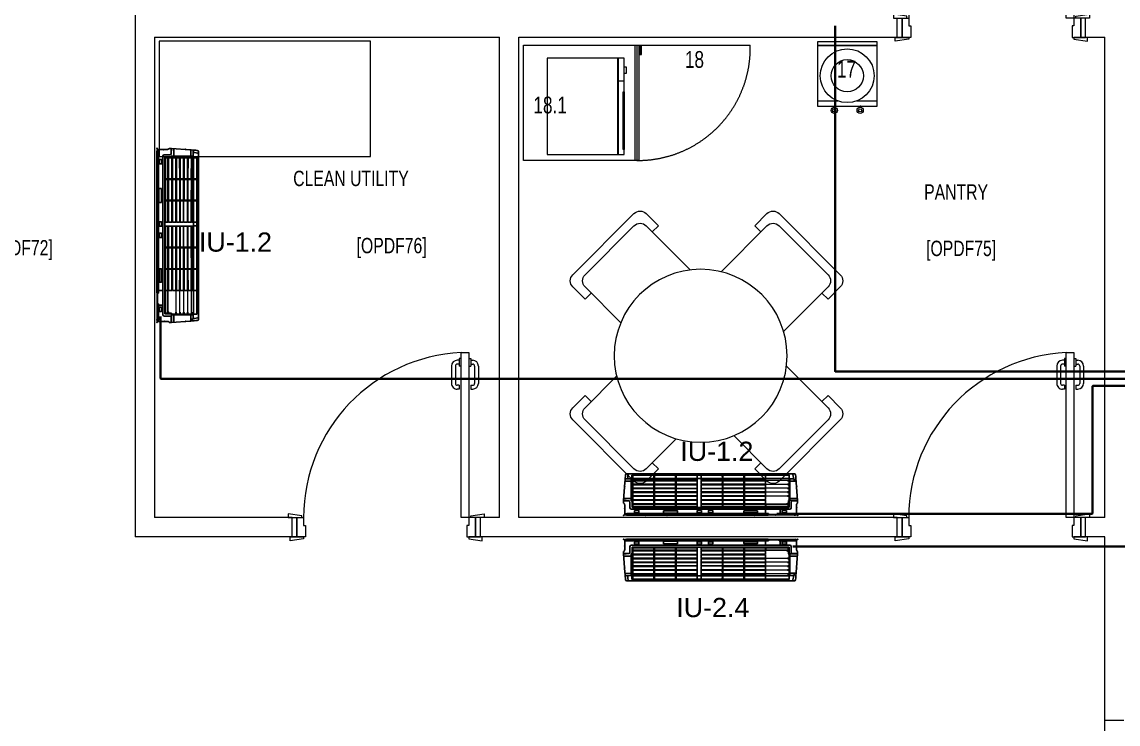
# Model space of a CAD drawing. Header units: millimetres. Extents: x -160614 to 59925, y -157025 to 0.
# Drawn here: x -69268 to -63562, y -100120 to -96466 of the extents above; entities that cross this region are included whole.
import ezdxf
from ezdxf.enums import TextEntityAlignment as Align

# ---------------------------------------------------------------- set-up
doc = ezdxf.new("R2010")
doc.units = ezdxf.units.MM
doc.header["$LTSCALE"] = 8
doc.linetypes.add('DASHED', pattern=[19.05, 12.7, -6.35])
for name, color, linetype, lineweight in [('72_EGR_BASE_TEXT', 9, 'Continuous', 5), ('72_EGR_EQP_TAG', 9, 'Continuous', 5), ('Aluminum', 9, 'Continuous', 5), ('LOADING', 9, 'Continuous', 5), ('Walls', 9, 'Continuous', 5), ('Wooden Joinery', 9, 'Continuous', 5)]:
    doc.layers.add(name, color=color, linetype=linetype, lineweight=lineweight)
for name, color, linetype in [('A-EXH', 1, 'Continuous'), ('A-Wall-cmu-patt', 9, 'Continuous'), ('DVM_INDOOR', 9, 'Continuous'), ('DVM_UNIT_BP', 9, 'Continuous'), ('DVM_UNIT_DP', 9, 'Continuous'), ('DVM_UNIT_LP', 9, 'Continuous'), ('REF', 42, 'Continuous'), ('TME-NON MEDICAL FURNITURE', 9, 'Continuous')]:
    doc.layers.add(name, color=color, linetype=linetype)
doc.styles.add('ARIAL', font='arial.ttf')
doc.styles.add('BMED-60', font='ARIALNB.TTF', dxfattribs={"height": 60})
doc.styles.add('X3G_ENTITY_257CFD', font='swisscl.ttf', dxfattribs={"height": 200})
doc.styles.add('X3G_ENTITY_9EC9', font='swisscl.ttf', dxfattribs={"height": 0.2})
doc.styles.add('X3G_ENTITY_9F38', font='swisscl.ttf', dxfattribs={"height": 0.2})

# ---------------------------------------------------------------- blocks, each defined once
blk = doc.blocks.new('mmmm')
at = {"layer": 'DVM_INDOOR', "color": 0}
for p, q in [((118.976, -9.253), (118.9859, -9.2529)), ((118.9859, -9.2529), (118.9859, -9.2549)), ((118.9879, -9.2529), (119.0741, -9.259)), ((118.9879, -9.2548), (118.9879, -9.2529)), ((118.9199, -9.2661), (118.9184, -9.2661)), ((118.9184, -9.2661), (118.9184, -9.938)), ((118.9199, -9.2661), (118.9254, -9.266)), ((118.9258, -9.2739), (118.9256, -9.2679)), ((118.9258, -9.2739), (118.9258, -9.6742)), ((118.9464, -9.9264), (118.9464, -9.2895)), ((118.9527, -9.283), (118.9809, -9.2825)), ((118.9554, -9.2944), (118.9554, -10.0365)), ((118.9564, -9.2934), (118.9844, -9.2931)), ((118.9589, -9.3963), (118.9589, -9.2975)), ((118.9596, -9.2968), (118.9695, -9.2969)), ((118.9698, -9.2975), (118.9701, -9.3962)), ((118.9724, -9.3963), (118.9724, -9.2975)), ((118.9731, -9.2968), (118.9889, -9.2969)), ((118.9859, -9.2549), (118.9879, -9.2548)), ((118.9859, -9.2775), (118.9859, -9.2549)), ((118.9859, -9.2648), (118.9879, -9.2648)), ((118.9879, -9.2548), (118.9879, -9.2648)), ((118.9879, -9.2891), (119.09, -9.2892)), ((118.9892, -9.2891), (118.9895, -9.3961)), ((118.9893, -9.2923), (118.9925, -9.2923)), ((118.9919, -9.3963), (118.9919, -9.2975)), ((119.0073, -9.2923), (118.9924, -9.2923)), ((118.9926, -9.2968), (119.0073, -9.2969)), ((118.9979, -9.2891), (118.9979, -9.2551)), ((119.0077, -9.2975), (119.008, -9.3961)), ((119.008, -9.293), (119.0079, -9.2969)), ((119.0083, -9.301), (119.0098, -9.301)), ((119.0102, -9.293), (119.0102, -9.2961)), ((119.0102, -9.3963), (119.0102, -9.2975)), ((119.0255, -9.2923), (119.0107, -9.2923)), ((119.0109, -9.2968), (119.0256, -9.2969)), ((119.026, -9.2975), (119.0263, -9.3962)), ((119.0262, -9.293), (119.0262, -9.2969)), ((119.0265, -9.301), (119.0284, -9.301)), ((119.0287, -9.3963), (119.0287, -9.2975)), ((119.0288, -9.293), (119.0288, -9.2961)), ((119.0293, -9.2969), (119.0439, -9.2969)), ((119.044, -9.2923), (119.0294, -9.2923)), ((119.0445, -9.2975), (119.0446, -9.3962)), ((119.0446, -9.293), (119.0446, -9.2969)), ((119.045, -9.301), (119.0465, -9.301)), ((119.0469, -9.293), (119.0469, -9.2961)), ((119.047, -9.3963), (119.0471, -9.2971)), ((119.0624, -9.2923), (119.0474, -9.2923)), ((119.0476, -9.2968), (119.0621, -9.2968)), ((119.0628, -9.2975), (119.063, -9.3963)), ((119.0631, -9.293), (119.0631, -9.2969)), ((119.0634, -9.301), (119.065, -9.301)), ((119.0653, -9.293), (119.0653, -9.2961)), ((119.0657, -9.2975), (119.0654, -9.3962)), ((119.066, -9.2968), (119.0808, -9.2969)), ((119.0807, -9.2923), (119.0661, -9.2923)), ((119.0795, -9.289), (119.0797, -9.2602)), ((119.0813, -9.3962), (119.0814, -9.2973)), ((119.0814, -9.293), (119.0814, -9.2969)), ((119.0817, -9.301), (119.0833, -9.301)), ((119.0836, -9.2975), (119.0834, -9.2993)), ((119.0838, -9.293), (119.0895, -9.293)), ((119.0838, -9.2961), (119.0838, -9.293)), ((119.0838, -9.2971), (119.0838, -9.2961)), ((119.0895, -9.2961), (119.0838, -9.2961)), ((119.0838, -9.3963), (119.0839, -9.297)), ((119.0843, -9.2968), (119.0886, -9.2968)), ((119.0894, -9.2975), (119.0894, -9.2892)), ((119.0894, -9.2975), (119.0895, -9.3962)), ((119.09, -9.2892), (119.0901, -9.2615)), ((119.0925, -9.2969), (119.1069, -9.2969)), ((119.1145, -9.2751), (119.1107, -9.2751)), ((119.115, -10.0634), (119.1149, -9.2675)), ((118.9589, -9.4983), (118.9589, -9.4003)), ((118.9596, -9.3969), (118.9694, -9.3969)), ((118.9694, -9.3998), (118.9596, -9.3998)), ((118.9701, -9.4005), (118.9701, -9.4982)), ((118.9724, -9.4005), (118.9724, -9.4982)), ((118.9731, -9.3969), (118.9888, -9.3968)), ((118.9888, -9.3997), (118.9731, -9.3998)), ((118.9895, -9.4003), (118.9895, -9.4982)), ((118.9919, -9.4005), (118.9919, -9.4982)), ((118.9926, -9.3969), (119.0073, -9.3968)), ((119.0073, -9.3997), (118.9926, -9.3998)), ((119.008, -9.4003), (119.008, -9.4982)), ((119.0102, -9.4005), (119.0103, -9.4982)), ((119.0109, -9.3969), (119.0256, -9.3968)), ((119.0256, -9.3997), (119.0109, -9.3998)), ((119.0263, -9.4003), (119.0263, -9.4982)), ((119.0287, -9.4005), (119.0287, -9.4982)), ((119.0294, -9.3969), (119.0439, -9.3968)), ((119.0439, -9.3997), (119.0294, -9.3998)), ((119.0446, -9.4983), (119.0446, -9.4003)), ((119.047, -9.4982), (119.047, -9.4005)), ((119.0477, -9.3969), (119.0623, -9.3969)), ((119.0623, -9.3998), (119.0477, -9.3998)), ((119.063, -9.4984), (119.063, -9.4004)), ((119.0654, -9.4005), (119.0654, -9.4982)), ((119.0661, -9.3969), (119.0807, -9.3968)), ((119.0807, -9.3997), (119.0661, -9.3998)), ((119.0814, -9.4003), (119.0813, -9.4983)), ((119.0837, -9.4982), (119.0838, -9.4005)), ((119.0845, -9.3969), (119.0888, -9.3969)), ((119.0888, -9.3998), (119.0845, -9.3998)), ((119.0895, -9.4004), (119.0894, -9.4983)), ((119.093, -9.3969), (119.1074, -9.3968)), ((119.1074, -9.3997), (119.093, -9.3998)), ((118.9589, -9.6014), (118.9589, -9.5025)), ((118.9596, -9.4989), (118.9694, -9.4989)), ((118.9694, -9.5018), (118.9596, -9.5018)), ((118.9701, -9.5025), (118.9701, -9.6015)), ((118.9724, -9.5025), (118.9724, -9.6014)), ((118.9731, -9.4989), (118.9888, -9.4988)), ((118.9888, -9.5017), (118.9731, -9.5018)), ((118.9895, -9.5023), (118.9896, -9.6014)), ((118.9919, -9.5025), (118.9919, -9.6014)), ((118.9926, -9.4989), (119.0073, -9.4988)), ((119.0073, -9.5017), (118.9926, -9.5018)), ((119.008, -9.5023), (119.008, -9.6014)), ((119.0102, -9.5025), (119.0103, -9.6014)), ((119.0109, -9.4989), (119.0256, -9.4988)), ((119.0256, -9.5017), (119.0109, -9.5018)), ((119.0263, -9.5023), (119.0262, -9.6014)), ((119.0287, -9.5025), (119.0288, -9.6014)), ((119.0294, -9.4989), (119.0439, -9.4988)), ((119.0439, -9.5017), (119.0294, -9.5018)), ((119.0447, -9.6014), (119.0446, -9.5023)), ((119.0477, -9.4989), (119.0623, -9.4989)), ((119.0622, -9.5017), (119.0478, -9.5018)), ((119.0629, -9.5023), (119.0629, -9.6013)), ((119.0654, -9.6014), (119.0654, -9.5025)), ((119.0661, -9.4989), (119.0806, -9.4989)), ((119.0806, -9.5017), (119.0661, -9.5018)), ((119.0813, -9.5023), (119.0813, -9.6015)), ((119.0837, -9.5024), (119.0838, -9.6015)), ((119.0844, -9.4988), (119.0887, -9.4988)), ((119.0887, -9.5017), (119.0844, -9.5017)), ((119.0894, -9.5023), (119.0894, -9.6013)), ((119.093, -9.4989), (119.1074, -9.4988)), ((119.1077, -9.5019), (119.093, -9.5018)), ((118.9596, -9.602), (118.9694, -9.602)), ((118.9731, -9.6021), (118.9888, -9.602)), ((118.9926, -9.6021), (119.0073, -9.602)), ((119.011, -9.602), (119.0255, -9.602)), ((119.0295, -9.6021), (119.044, -9.602)), ((119.0478, -9.6021), (119.0623, -9.6021)), ((119.0661, -9.6021), (119.0807, -9.602)), ((119.0845, -9.6021), (119.0887, -9.6021)), ((119.0929, -9.6023), (119.1074, -9.6022)), ((118.9589, -9.6214), (118.9589, -9.7204)), ((118.9596, -9.6208), (118.9694, -9.6208)), ((118.9701, -9.7204), (118.9701, -9.6214)), ((118.9701, -9.7204), (118.9701, -9.6214)), ((118.9724, -9.7204), (118.9724, -9.6215)), ((118.9731, -9.6208), (118.9888, -9.6208)), ((118.9895, -9.7206), (118.9896, -9.6215)), ((118.9919, -9.7204), (118.9919, -9.6215)), ((118.9926, -9.6208), (119.0073, -9.6209)), ((119.008, -9.7205), (119.008, -9.6214)), ((119.0102, -9.7204), (119.0103, -9.6215)), ((119.011, -9.6208), (119.0255, -9.6209)), ((119.0263, -9.7205), (119.0262, -9.6215)), ((119.0288, -9.6214), (119.0287, -9.7204)), ((119.0295, -9.6208), (119.044, -9.6208)), ((119.0447, -9.6214), (119.0446, -9.7205)), ((119.0478, -9.6207), (119.0623, -9.6208)), ((119.0629, -9.7205), (119.0629, -9.6215)), ((119.0654, -9.6214), (119.0654, -9.7203)), ((119.0661, -9.6208), (119.0807, -9.6208)), ((119.0813, -9.7205), (119.0813, -9.6214)), ((119.0837, -9.7204), (119.0838, -9.6214)), ((119.0845, -9.6208), (119.0887, -9.6208)), ((119.0894, -9.7205), (119.0894, -9.6215)), ((119.0929, -9.6206), (119.1074, -9.6206)), ((118.9258, -9.8224), (118.9258, -9.6742)), ((118.9694, -9.7211), (118.9596, -9.7211)), ((118.9888, -9.7211), (118.9731, -9.7211)), ((119.0073, -9.7211), (118.9926, -9.7211)), ((119.0256, -9.7211), (119.0109, -9.7211)), ((119.0439, -9.7211), (119.0294, -9.7211)), ((119.0622, -9.7211), (119.0478, -9.7211)), ((119.0806, -9.7211), (119.0661, -9.721)), ((119.0887, -9.7211), (119.0844, -9.7211)), ((119.1077, -9.721), (119.093, -9.7211)), ((118.9589, -9.7246), (118.9589, -9.8225)), ((118.9596, -9.7239), (118.9694, -9.7239)), ((118.9701, -9.8224), (118.9701, -9.7246)), ((118.9701, -9.8224), (118.9701, -9.7246)), ((118.9724, -9.8224), (118.9724, -9.7246)), ((118.9731, -9.7239), (118.9888, -9.724)), ((118.9895, -9.8226), (118.9895, -9.7247)), ((118.9919, -9.8224), (118.9919, -9.7246)), ((118.9926, -9.7239), (119.0073, -9.724)), ((119.008, -9.8225), (119.008, -9.7246)), ((119.0102, -9.8224), (119.0103, -9.7246)), ((119.0109, -9.7239), (119.0256, -9.724)), ((119.0263, -9.8225), (119.0263, -9.7246)), ((119.0287, -9.7246), (119.0287, -9.8224)), ((119.0294, -9.7239), (119.0439, -9.724)), ((119.0446, -9.7245), (119.0446, -9.8225)), ((119.047, -9.7246), (119.047, -9.8224)), ((119.0477, -9.7239), (119.0623, -9.7239)), ((119.063, -9.7245), (119.063, -9.8224)), ((119.0654, -9.8224), (119.0654, -9.7246)), ((119.0661, -9.7239), (119.0806, -9.724)), ((119.0814, -9.8225), (119.0813, -9.7245)), ((119.0837, -9.7246), (119.0838, -9.8224)), ((119.0844, -9.724), (119.0887, -9.724)), ((119.0895, -9.8224), (119.0894, -9.7246)), ((119.093, -9.7239), (119.1074, -9.724)), ((118.9184, -9.7858), (118.9184, -9.9307)), ((118.9258, -9.8224), (118.9258, -9.9264)), ((118.9589, -9.8266), (118.9589, -9.9253)), ((118.9694, -9.8231), (118.9596, -9.8231)), ((118.9596, -9.8259), (118.9694, -9.8259)), ((118.9698, -9.9253), (118.9701, -9.8266)), ((118.9698, -9.9253), (118.9701, -9.8266)), ((118.9724, -9.8266), (118.9724, -9.9253)), ((118.9888, -9.8231), (118.9731, -9.8231)), ((118.9731, -9.8259), (118.9888, -9.826)), ((118.9919, -9.8266), (118.992, -9.9251)), ((119.0073, -9.8231), (118.9926, -9.8231)), ((118.9926, -9.8259), (119.0073, -9.826)), ((119.0102, -9.8266), (119.0104, -9.9251)), ((119.0256, -9.8231), (119.0109, -9.8231)), ((119.0109, -9.8259), (119.0256, -9.826)), ((119.026, -9.9251), (119.0263, -9.8266)), ((119.0287, -9.8266), (119.0288, -9.9251)), ((119.0439, -9.8232), (119.0294, -9.8231)), ((119.0294, -9.8259), (119.0439, -9.826)), ((119.0445, -9.9251), (119.0446, -9.8266)), ((119.047, -9.8266), (119.0472, -9.9251)), ((119.0623, -9.823), (119.0477, -9.8231)), ((119.0477, -9.8259), (119.0623, -9.8259)), ((119.0628, -9.9252), (119.063, -9.8266)), ((119.0657, -9.9253), (119.0654, -9.8266)), ((119.0807, -9.8232), (119.0661, -9.8231)), ((119.0661, -9.8259), (119.0807, -9.8261)), ((119.0812, -9.9251), (119.0813, -9.8266)), ((119.0839, -9.9251), (119.0838, -9.8265)), ((119.0888, -9.8231), (119.0845, -9.8231)), ((119.0845, -9.8259), (119.0888, -9.826)), ((119.0894, -9.9252), (119.0895, -9.8266)), ((119.1074, -9.8232), (119.093, -9.8231)), ((119.093, -9.8259), (119.1074, -9.826)), ((118.9893, -9.9251), (118.9895, -9.8267)), ((119.0078, -9.9252), (119.008, -9.8267)), ((118.9256, -9.9393), (118.9256, -9.9264)), ((118.9256, -9.9264), (118.9464, -9.9264)), ((118.9464, -9.9955), (118.9464, -9.9264)), ((118.9589, -10.0333), (118.9589, -9.9253)), ((118.9589, -9.9267), (118.9702, -9.9267)), ((118.9596, -9.926), (118.9695, -9.9259)), ((118.9702, -9.9267), (118.9702, -10.0334)), ((118.9731, -9.9262), (118.9886, -9.9258)), ((118.9927, -9.9258), (119.0075, -9.9258)), ((119.0111, -9.9258), (119.0253, -9.9258)), ((119.0296, -9.9258), (119.0437, -9.9258)), ((119.0478, -9.9258), (119.0621, -9.9258)), ((119.0664, -9.9258), (119.0805, -9.926)), ((119.0846, -9.9258), (119.0887, -9.9258)), ((119.0925, -9.9259), (119.1069, -9.9259)), ((118.9184, -9.938), (118.9209, -9.9396)), ((118.9199, -9.9389), (118.9199, -10.0614)), ((118.9209, -9.9394), (118.9256, -9.9393)), ((118.9209, -9.9394), (118.9209, -9.9899)), ((118.9209, -9.9899), (118.9256, -9.99)), ((118.9256, -9.99), (118.9256, -9.9954)), ((118.9256, -9.9954), (118.9464, -9.9955)), ((118.9258, -10.0638), (118.9258, -9.9954)), ((118.9464, -9.9955), (118.9464, -10.0413)), ((118.9596, -10.034), (118.9695, -10.0341)), ((118.9695, -10.0341), (118.9731, -10.0341)), ((118.9702, -10.0341), (118.9701, -10.0295)), ((118.9705, -10.0254), (118.9722, -10.0254)), ((118.9724, -10.0341), (118.9724, -10.0303)), ((118.9731, -10.0341), (118.9844, -10.0342)), ((119.008, -10.0377), (119.0079, -10.0339)), ((119.0083, -10.0297), (119.0098, -10.0297)), ((119.0262, -10.0377), (119.0262, -10.0339)), ((119.0265, -10.0297), (119.0284, -10.0297)), ((119.0446, -10.0377), (119.0446, -10.0339)), ((119.045, -10.0297), (119.0465, -10.0297)), ((119.0631, -10.0377), (119.0631, -10.0339)), ((119.0634, -10.0297), (119.065, -10.0297)), ((119.0814, -10.0377), (119.0814, -10.0339)), ((119.0817, -10.0297), (119.0833, -10.0297)), ((118.9184, -10.0667), (118.9184, -10.0642)), ((118.9209, -10.0704), (118.9192, -10.0688)), ((118.9212, -10.0704), (118.9212, -10.0729)), ((118.9527, -10.0478), (118.9809, -10.0483)), ((118.9564, -10.0375), (118.9844, -10.0377)), ((118.976, -10.0778), (118.9859, -10.0779)), ((118.9859, -10.0533), (118.9859, -10.0765)), ((118.9859, -10.076), (118.9879, -10.076)), ((118.9859, -10.0779), (118.9859, -10.076)), ((118.9879, -10.0418), (119.09, -10.0416)), ((118.9879, -10.0533), (118.9879, -10.0418)), ((118.9879, -10.076), (118.9879, -10.0533)), ((118.9879, -10.0779), (119.0741, -10.0719)), ((118.9879, -10.076), (118.9879, -10.0779)), ((118.9893, -10.0384), (118.9925, -10.0384)), ((119.0073, -10.0384), (118.9924, -10.0384)), ((118.9979, -10.0418), (118.9979, -10.0758)), ((119.0073, -10.0385), (119.0109, -10.0385)), ((119.0102, -10.0377), (119.0102, -10.0347)), ((119.0255, -10.0384), (119.0107, -10.0384)), ((119.0288, -10.0377), (119.0288, -10.0347)), ((119.044, -10.0384), (119.0294, -10.0384)), ((119.0469, -10.0377), (119.0469, -10.0347)), ((119.0624, -10.0384), (119.0474, -10.0384)), ((119.0653, -10.0377), (119.0653, -10.0347)), ((119.0807, -10.0384), (119.0661, -10.0384)), ((119.0795, -10.0418), (119.0795, -10.0667)), ((119.0795, -10.0626), (119.0896, -10.062)), ((119.0795, -10.0667), (119.0797, -10.0707)), ((119.0836, -10.0377), (119.0836, -10.0347)), ((119.0896, -10.062), (119.09, -10.0596)), ((119.09, -10.0416), (119.09, -10.0596)), ((119.09, -10.0596), (119.0972, -10.0587)), ((119.1107, -10.0558), (119.1145, -10.0557))]:
    blk.add_line(p, q, dxfattribs=at)
at = {"layer": 'DVM_INDOOR', "color": 0, "lineweight": 0}
for p, q in [((119.0091, -10.0297), (119.0091, -9.9253)), ((119.0275, -10.0297), (119.0275, -9.9253)), ((119.0458, -10.0297), (119.0458, -9.9253)), ((119.0642, -10.0297), (119.0642, -9.9253)), ((119.0825, -10.0297), (119.0825, -9.9253))]:
    blk.add_line(p, q, dxfattribs=at)
at = {"layer": 'DVM_INDOOR', "color": 0}
for points in [[(118.9199, -9.2661), (118.9199, -9.2579), (118.9672, -9.2579, 0.126177), (118.972, -9.2567, 0.12288), (118.9756, -9.2534, -0.148162), (118.976, -9.253, 0.963175)], [(118.9301, -9.3246), (118.9301, -9.3064, -0.402614), (118.9312, -9.3052), (118.9397, -9.3052, -0.444927), (118.9409, -9.3064), (118.9409, -9.3246, -0.414234), (118.9397, -9.3257), (118.9312, -9.3257, -0.442551), (118.9301, -9.3246)], [(119.0922, -9.2933), (119.0922, -10.0375, 0.416565), (119.0933, -10.0386), (119.107, -10.0386, 0.414175), (119.1081, -10.0375), (119.1081, -9.2933, 0.414221), (119.107, -9.2923), (119.0933, -9.2923, 0.410074), (119.0922, -9.2933, 0.410074)], [(118.9301, -9.6205), (118.9301, -9.6023, -0.402614), (118.9312, -9.6012), (118.9397, -9.6012, -0.444927), (118.9409, -9.6023), (118.9409, -9.6205, -0.414234), (118.9397, -9.6217), (118.9312, -9.6217, -0.442551), (118.9301, -9.6205)], [(118.9299, -9.6744), (118.9299, -9.6565, -0.414214), (118.9314, -9.6549), (118.9393, -9.6549, -0.414209), (118.9409, -9.6565), (118.9409, -9.6744, -0.414214), (118.9393, -9.6759), (118.9314, -9.6759, -0.414219), (118.9299, -9.6744, 0.000008)], [(118.9303, -10.0245), (118.9303, -10.0063, -0.402614), (118.9314, -10.0052), (118.9399, -10.0052, -0.444927), (118.9411, -10.0063), (118.9411, -10.0245, -0.414234), (118.9399, -10.0257), (118.9314, -10.0257, -0.442551), (118.9303, -10.0245)], [(118.9199, -10.0694), (118.9199, -10.0729), (118.9672, -10.0729, -0.126177), (118.972, -10.0741, -0.12288), (118.9756, -10.0775, 0.141469), (118.976, -10.0778)]]:
    blk.add_lwpolyline(points, format="xyb", dxfattribs=at)
for points in [[(118.9394, -9.4424), (118.9279, -9.4424), (118.9279, -9.5084), (118.9394, -9.5084), (118.9394, -9.4424)], [(118.9294, -9.8234), (118.9384, -9.8234), (118.9384, -9.8875), (118.9288, -9.8875), (118.9288, -9.8234), (118.9294, -9.8234)]]:
    blk.add_lwpolyline(points, dxfattribs=at)
for centre, radius, start, end in [((118.9205, -9.2649), 0.00455, 45.592, 97.4615), ((118.9171, -9.2669), 0.00836, 6.8563, 39.8032), ((118.9129, -9.2679), 0.0127, 359.9693, 8.9907), ((118.9529, -9.2895), 0.0065, 91, 180), ((118.9564, -9.2944), 0.001, 90.4983, 180.0001), ((118.9596, -9.2975), 0.00069, 89.1505, 180.3497), ((118.9691, -9.2976), 0.00071, 0.7783, 60.0916), ((118.9731, -9.2975), 0.00069, 89.1505, 180.3497), ((118.9809, -9.2775), 0.005, 270.9997, 0.0003), ((118.9843, -9.2916), 0.00153, 270.9361, 8.4075), ((118.9879, -9.2911), 0.00202, 90.261, 186.5127), ((118.9885, -9.2975), 0.00071, 0.7783, 60.0916), ((118.9926, -9.2975), 0.00069, 89.1505, 180.3497), ((119.0073, -9.293), 0.00069, 359.1823, 89.6277), ((119.007, -9.2975), 0.00071, 0.7783, 60.0916), ((119.0427, -9.2948), 0.0348, 183.3813, 187.2101), ((119.005, -9.3001), 0.0033, 358.4879, 15.9436), ((119.0335, -9.3), 0.0253, 180.2932, 182.236), ((119.0203, -9.3008), 0.0105, 171.697, 181.0717), ((118.9994, -9.2969), 0.0108, 347.004, 4.1898), ((119.0109, -9.293), 0.000701, 103.0528, 180.0438), ((119.0109, -9.2975), 0.00069, 89.1505, 180.3497), ((119.0255, -9.293), 0.00069, 359.1823, 89.6277), ((119.0253, -9.2975), 0.00071, 0.7783, 60.0916), ((119.0252, -9.2975), 0.00071, 0.7783, 60.0916), ((119.061, -9.2948), 0.0348, 183.3813, 187.2101), ((119.0232, -9.3001), 0.0033, 358.4879, 15.9436), ((119.0518, -9.3), 0.0253, 180.2932, 182.236), ((119.0389, -9.3008), 0.0105, 171.697, 181.0717), ((119.018, -9.2969), 0.0108, 347.004, 4.1898), ((119.0295, -9.293), 0.000701, 103.0528, 180.0438), ((119.0295, -9.2975), 0.00069, 89.1505, 180.3497), ((119.0439, -9.2975), 0.000596, 357.8507, 94.9045), ((119.0439, -9.293), 0.00069, 359.1823, 89.6277), ((119.0794, -9.2948), 0.0348, 183.3813, 187.2101), ((119.0417, -9.3001), 0.0033, 358.4879, 15.9436), ((119.0702, -9.3), 0.0253, 180.2932, 182.236), ((119.057, -9.3008), 0.0105, 171.697, 181.0717), ((119.0361, -9.2969), 0.0108, 347.004, 4.1898), ((119.0476, -9.293), 0.000701, 103.0528, 180.0438), ((119.0476, -9.2975), 0.00069, 89.1505, 180.3497), ((119.0621, -9.2975), 0.000694, 359.4649, 88.8459), ((119.0624, -9.2975), 0.000596, 357.8507, 94.9045), ((119.0624, -9.293), 0.00069, 359.1823, 89.6277), ((119.0978, -9.2948), 0.0348, 183.3813, 187.2101), ((119.0601, -9.3001), 0.0033, 358.4879, 15.9436), ((119.0887, -9.3), 0.0253, 180.2932, 182.236), ((119.0754, -9.3008), 0.0105, 171.697, 181.0717), ((119.0546, -9.2969), 0.0108, 347.004, 4.1898), ((119.066, -9.293), 0.000701, 103.0528, 180.0438), ((119.066, -9.2975), 0.00069, 89.1505, 180.3497), ((119.0663, -9.2975), 0.000621, 79.5705, 188.1736), ((119.0737, -9.2806), 0.0216, 73.7089, 88.9315), ((119.168, -8.14), 1.1233, 265.4925, 266.2639), ((119.0807, -9.293), 0.00069, 359.1823, 89.6277), ((119.0808, -9.2975), 0.000596, 357.8507, 94.9045), ((119.1161, -9.2948), 0.0348, 183.3813, 187.2101), ((119.0784, -9.3001), 0.0033, 358.4879, 15.9436), ((119.107, -9.3), 0.0253, 180.2932, 182.236), ((119.0937, -9.3008), 0.0105, 171.697, 181.0717), ((119.0843, -9.2975), 0.00069, 89.1505, 180.3497), ((119.0887, -9.2975), 0.000669, 356.355, 100.698), ((119.0697, -9.4707), 0.2004, 82.0967, 84.2913), ((119.0926, -9.2973), 0.000346, 93.4268, 172.5174), ((119.082, -9.5193), 0.2587, 83.9088, 87.1481), ((119.0894, -9.3405), 0.0688, 71.9785, 83.5049), ((119.107, -9.2978), 0.000875, 349.6348, 100.4326), ((119.1094, -9.2677), 0.00561, 2.2363, 89.2683), ((118.9596, -9.3962), 0.0007, 185.5752, 270.0175), ((118.9596, -9.4005), 0.0007, 89.9616, 179.9565), ((118.9694, -9.3962), 0.000701, 270.4471, 350.0993), ((118.9694, -9.4005), 0.0007, 5.6771, 86.5518), ((118.9731, -9.3962), 0.0007, 185.5752, 270.0175), ((118.9731, -9.4005), 0.0007, 89.9616, 179.9565), ((118.9888, -9.3961), 0.000701, 270.4471, 350.0993), ((118.9888, -9.4004), 0.0007, 5.6771, 86.5518), ((118.9926, -9.3962), 0.0007, 185.5752, 270.0175), ((118.9926, -9.4005), 0.0007, 89.9616, 179.9565), ((119.0073, -9.3961), 0.000701, 270.4471, 350.0993), ((119.0073, -9.4004), 0.0007, 5.6771, 86.5518), ((119.0109, -9.3962), 0.0007, 185.5752, 270.0175), ((119.0109, -9.4005), 0.0007, 89.9616, 179.9565), ((119.0256, -9.3961), 0.000701, 270.4471, 350.0993), ((119.0256, -9.4004), 0.0007, 5.6771, 86.5518), ((119.0294, -9.3962), 0.0007, 185.5752, 270.0175), ((119.0294, -9.4005), 0.0007, 89.9616, 179.9565), ((119.0439, -9.3961), 0.000701, 270.4471, 350.0993), ((119.0439, -9.4004), 0.0007, 5.6771, 86.5518), ((119.0477, -9.3962), 0.0007, 185.5752, 270.0175), ((119.0477, -9.4005), 0.0007, 89.9616, 179.9565), ((119.0623, -9.3962), 0.000702, 270.4596, 355.78), ((119.0623, -9.4005), 0.0007, 5.6771, 86.5518), ((119.0661, -9.3962), 0.0007, 185.5752, 270.0175), ((119.0661, -9.4005), 0.0007, 89.9616, 179.9565), ((119.0807, -9.3961), 0.000701, 270.4471, 350.0993), ((119.0807, -9.4004), 0.0007, 5.6771, 86.5518), ((119.0845, -9.3962), 0.0007, 185.5752, 270.0175), ((119.0845, -9.4005), 0.0007, 89.9616, 179.9565), ((119.0888, -9.3962), 0.000701, 270.4471, 350.0993), ((119.0888, -9.4005), 0.0007, 5.6771, 86.5518), ((119.093, -9.3961), 0.000782, 194.2991, 276.1126), ((119.0929, -9.4005), 0.0007, 78.96, 187.6274), ((119.1074, -9.3961), 0.000701, 270.4471, 350.0993), ((119.1074, -9.4004), 0.0007, 5.6771, 86.5518), ((118.9596, -9.4982), 0.0007, 185.5752, 270.0175), ((118.9596, -9.5025), 0.0007, 89.9616, 179.9565), ((118.9694, -9.4982), 0.000701, 270.4471, 350.0993), ((118.9694, -9.5025), 0.0007, 5.6771, 86.5518), ((118.9731, -9.4982), 0.0007, 185.5752, 270.0175), ((118.9731, -9.5025), 0.0007, 89.9616, 179.9565), ((118.9888, -9.4981), 0.000701, 270.4471, 350.0993), ((118.9888, -9.5024), 0.0007, 5.6771, 86.5518), ((118.9925, -9.4983), 0.000619, 174.0491, 272.9554), ((118.9926, -9.5025), 0.0007, 89.9616, 179.9565), ((119.0073, -9.4981), 0.000701, 270.4471, 350.0993), ((119.0073, -9.5024), 0.0007, 5.6771, 86.5518), ((119.0109, -9.5025), 0.0007, 89.9616, 179.9565), ((119.0109, -9.4983), 0.000619, 174.0491, 272.9554), ((119.0256, -9.4981), 0.000701, 270.4471, 350.0993), ((119.0256, -9.5024), 0.0007, 5.6771, 86.5518), ((119.0293, -9.4983), 0.000619, 174.0491, 272.9554), ((119.0294, -9.5025), 0.0007, 89.9616, 179.9565), ((119.0439, -9.4981), 0.000701, 270.4471, 350.0993), ((119.0439, -9.5024), 0.0007, 5.6771, 86.5518), ((119.0476, -9.4983), 0.000619, 174.0491, 272.9554), ((119.0478, -9.5025), 0.0007, 89.9616, 179.9565), ((119.0622, -9.5024), 0.0007, 5.6771, 86.5518), ((119.0623, -9.4982), 0.000701, 270.4471, 350.0993), ((119.0661, -9.4983), 0.000619, 174.0491, 272.9554), ((119.0661, -9.5025), 0.0007, 89.9616, 179.9565), ((119.0806, -9.4982), 0.000701, 270.4471, 350.0993), ((119.0806, -9.5024), 0.0007, 5.6771, 86.5518), ((119.0844, -9.4981), 0.0007, 185.5752, 270.0175), ((119.0844, -9.5024), 0.0007, 89.9616, 179.9565), ((119.0887, -9.4981), 0.000701, 270.4471, 350.0993), ((119.0887, -9.5024), 0.0007, 5.6771, 86.5518), ((119.093, -9.4981), 0.000782, 194.2991, 276.1126), ((119.0929, -9.5025), 0.0007, 78.96, 187.6274), ((118.9596, -9.6013), 0.0007, 185.5752, 270.0175), ((118.9694, -9.6013), 0.000701, 270.4471, 350.0993), ((118.9731, -9.6014), 0.0007, 185.5752, 270.0175), ((118.9888, -9.6013), 0.000701, 270.4471, 350.0993), ((118.9926, -9.6014), 0.0007, 185.5752, 270.0175), ((119.0073, -9.6013), 0.000701, 270.4471, 350.0993), ((119.011, -9.6013), 0.0007, 185.5752, 270.0175), ((119.0255, -9.6013), 0.000701, 270.4471, 350.0993), ((119.0295, -9.6014), 0.0007, 185.5752, 270.0175), ((119.044, -9.6013), 0.000701, 270.4471, 350.0993), ((119.0478, -9.6014), 0.0007, 185.5752, 270.0175), ((119.0623, -9.6014), 0.000701, 270.4471, 350.0993), ((119.0661, -9.6014), 0.0007, 185.5752, 270.0175), ((119.0807, -9.6014), 0.000657, 269.0568, 351.3167), ((119.0845, -9.6014), 0.0007, 185.5752, 270.0175), ((119.0885, -9.6012), 0.000912, 284.0068, 353.5205), ((119.0929, -9.6016), 0.0007, 185.5752, 270.0175), ((118.9596, -9.6215), 0.0007, 89.9825, 174.4248), ((118.9694, -9.6215), 0.000701, 9.9007, 89.5529), ((118.9694, -9.6215), 0.000701, 9.9007, 89.5529), ((118.9731, -9.6215), 0.0007, 89.9825, 174.4248), ((118.9888, -9.6215), 0.000701, 9.9007, 89.5529), ((118.9926, -9.6215), 0.0007, 89.9825, 174.4248), ((119.0073, -9.6216), 0.000701, 9.9007, 89.5529), ((119.011, -9.6215), 0.0007, 89.9825, 174.4248), ((119.0255, -9.6216), 0.000701, 9.9007, 89.5529), ((119.0295, -9.6215), 0.0007, 89.9825, 174.4248), ((119.044, -9.6215), 0.000701, 9.9007, 89.5529), ((119.0478, -9.6214), 0.0007, 89.9825, 174.4248), ((119.0623, -9.6215), 0.000701, 9.9007, 89.5529), ((119.0661, -9.6215), 0.0007, 89.9825, 174.4248), ((119.0807, -9.6215), 0.000657, 8.6833, 90.9432), ((119.0845, -9.6215), 0.0007, 89.9825, 174.4248), ((119.0885, -9.6216), 0.000912, 6.4795, 75.9932), ((119.0929, -9.6213), 0.0007, 89.9825, 174.4248), ((118.9596, -9.7204), 0.0007, 180.0435, 270.0384), ((118.9694, -9.7204), 0.0007, 273.4482, 354.3229), ((118.9694, -9.7204), 0.0007, 273.4482, 354.3229), ((118.9731, -9.7204), 0.0007, 180.0435, 270.0384), ((118.9888, -9.7204), 0.0007, 273.4482, 354.3229), ((118.9926, -9.7204), 0.0007, 180.0435, 270.0384), ((119.0073, -9.7204), 0.0007, 273.4482, 354.3229), ((119.0109, -9.7204), 0.0007, 180.0435, 270.0384), ((119.0256, -9.7204), 0.0007, 273.4482, 354.3229), ((119.0294, -9.7204), 0.0007, 180.0435, 270.0384), ((119.0439, -9.7204), 0.0007, 273.4482, 354.3229), ((119.0478, -9.7204), 0.0007, 180.0435, 270.0384), ((119.0622, -9.7204), 0.0007, 273.4482, 354.3229), ((119.0661, -9.7203), 0.0007, 180.0435, 270.0384), ((119.0806, -9.7204), 0.0007, 273.4482, 354.3229), ((119.0844, -9.7204), 0.0007, 180.0435, 270.0384), ((119.0887, -9.7204), 0.0007, 273.4482, 354.3229), ((119.0929, -9.7204), 0.0007, 172.3726, 281.04), ((118.9596, -9.7246), 0.0007, 89.9825, 174.4248), ((118.9694, -9.7246), 0.000701, 9.9007, 89.5529), ((118.9694, -9.7246), 0.000701, 9.9007, 89.5529), ((118.9731, -9.7246), 0.0007, 89.9825, 174.4248), ((118.9888, -9.7247), 0.000701, 9.9007, 89.5529), ((118.9925, -9.7246), 0.000619, 87.0446, 185.9509), ((119.0073, -9.7247), 0.000701, 9.9007, 89.5529), ((119.0109, -9.7246), 0.000619, 87.0446, 185.9509), ((119.0256, -9.7247), 0.000701, 9.9007, 89.5529), ((119.0293, -9.7246), 0.000619, 87.0446, 185.9509), ((119.0439, -9.7247), 0.000701, 9.9007, 89.5529), ((119.0476, -9.7246), 0.000619, 87.0446, 185.9509), ((119.0623, -9.7246), 0.000701, 9.9007, 89.5529), ((119.0661, -9.7245), 0.000619, 87.0446, 185.9509), ((119.0806, -9.7247), 0.000701, 9.9007, 89.5529), ((119.0844, -9.7247), 0.0007, 89.9825, 174.4248), ((119.0887, -9.7247), 0.000701, 9.9007, 89.5529), ((119.093, -9.7247), 0.000782, 83.8874, 165.7009), ((118.9596, -9.8224), 0.0007, 180.0435, 270.0384), ((118.9596, -9.8266), 0.0007, 89.9825, 174.4248), ((118.9694, -9.8266), 0.000701, 9.9007, 89.5529), ((118.9694, -9.8266), 0.000701, 9.9007, 89.5529), ((118.9694, -9.8224), 0.0007, 273.4482, 354.3229), ((118.9694, -9.8224), 0.0007, 273.4482, 354.3229), ((118.9731, -9.8224), 0.0007, 180.0435, 270.0384), ((118.9731, -9.8266), 0.0007, 89.9825, 174.4248), ((118.9888, -9.8267), 0.000701, 9.9007, 89.5529), ((118.9888, -9.8224), 0.0007, 273.4482, 354.3229), ((118.9926, -9.8224), 0.0007, 180.0435, 270.0384), ((118.9926, -9.8266), 0.0007, 89.9825, 174.4248), ((119.0073, -9.8224), 0.0007, 273.4482, 354.3229), ((119.0073, -9.8267), 0.000701, 9.9007, 89.5529), ((119.0109, -9.8224), 0.0007, 180.0435, 270.0384), ((119.0109, -9.8266), 0.0007, 89.9825, 174.4248), ((119.0256, -9.8267), 0.000701, 9.9007, 89.5529), ((119.0256, -9.8224), 0.0007, 273.4482, 354.3229), ((119.0294, -9.8224), 0.0007, 180.0435, 270.0384), ((119.0294, -9.8266), 0.0007, 89.9825, 174.4248), ((119.0439, -9.8224), 0.0007, 273.4482, 354.3229), ((119.0439, -9.8267), 0.000701, 9.9007, 89.5529), ((119.0477, -9.8224), 0.0007, 180.0435, 270.0384), ((119.0477, -9.8266), 0.0007, 89.9825, 174.4248), ((119.0623, -9.8223), 0.0007, 273.4482, 354.3229), ((119.0623, -9.8266), 0.000702, 4.22, 89.5404), ((119.0661, -9.8224), 0.0007, 180.0435, 270.0384), ((119.0661, -9.8266), 0.0007, 89.9825, 174.4248), ((119.0807, -9.8225), 0.0007, 273.4482, 354.3229), ((119.0807, -9.8268), 0.000701, 9.9007, 89.5529), ((119.0845, -9.8224), 0.0007, 180.0435, 270.0384), ((119.0845, -9.8266), 0.0007, 89.9825, 174.4248), ((119.0888, -9.8224), 0.0007, 273.4482, 354.3229), ((119.0888, -9.8267), 0.000701, 9.9007, 89.5529), ((119.0929, -9.8224), 0.0007, 172.3726, 281.04), ((119.093, -9.8267), 0.000782, 83.8874, 165.7009), ((118.9596, -9.9253), 0.00069, 179.6503, 270.8495), ((118.9691, -9.9253), 0.00071, 299.9084, 359.2217), ((118.9691, -9.9253), 0.00071, 299.9084, 359.2217), ((118.9731, -9.9253), 0.00069, 179.6503, 270.8495), ((118.9885, -9.9251), 0.000761, 286.7477, 357.8112), ((118.9927, -9.9251), 0.00069, 179.6503, 270.8495), ((119.0111, -9.9251), 0.00069, 179.6503, 270.8495), ((119.0254, -9.9253), 0.000571, 256.15, 14.8163), ((119.0295, -9.9251), 0.000711, 180.3037, 278.183), ((119.0436, -9.9249), 0.000967, 277.4192, 344.4944), ((119.0479, -9.9251), 0.000696, 182.8157, 270.0773), ((119.0621, -9.9251), 0.000696, 274.4962, 0.49), ((119.0663, -9.9252), 0.000649, 189.0107, 277.8942), ((119.0803, -9.9251), 0.000922, 281.1062, 0.035), ((119.0845, -9.9252), 0.000602, 169.5461, 281.1372), ((119.0884, -9.9247), 0.00113, 286.8941, 334.4938), ((119.0926, -9.9256), 0.000346, 187.4826, 266.5732), ((119.107, -9.9251), 0.000875, 259.5674, 10.3652), ((118.9596, -10.0333), 0.0007, 180, 269.5), ((118.9695, -10.0334), 0.0007, 266.8813, 0.1004), ((119.0049, -10.0316), 0.0348, 172.7899, 176.6187), ((118.9672, -10.0263), 0.0033, 344.0564, 1.5121), ((118.9957, -10.0264), 0.0253, 177.764, 179.7068), ((118.9826, -10.0256), 0.0105, 178.9283, 188.303), ((118.9617, -10.0291), 0.0108, 353.5513, 10.7755), ((118.9844, -10.0392), 0.005, 7.93, 89.4987), ((119.0427, -10.0359), 0.0348, 172.7899, 176.6187), ((119.005, -10.0307), 0.0033, 344.0564, 1.5121), ((119.0335, -10.0307), 0.0253, 177.764, 179.7068), ((119.0203, -10.0299), 0.0105, 178.9283, 188.303), ((118.9994, -10.0339), 0.0108, 355.8102, 12.996), ((119.061, -10.0359), 0.0348, 172.7899, 176.6187), ((119.0232, -10.0307), 0.0033, 344.0564, 1.5121), ((119.0518, -10.0307), 0.0253, 177.764, 179.7068), ((119.0389, -10.0299), 0.0105, 178.9283, 188.303), ((119.018, -10.0339), 0.0108, 355.8102, 12.996), ((119.0794, -10.0359), 0.0348, 172.7899, 176.6187), ((119.0417, -10.0307), 0.0033, 344.0564, 1.5121), ((119.0702, -10.0307), 0.0253, 177.764, 179.7068), ((119.057, -10.0299), 0.0105, 178.9283, 188.303), ((119.0361, -10.0339), 0.0108, 355.8102, 12.996), ((119.0978, -10.0359), 0.0348, 172.7899, 176.6187), ((119.0601, -10.0307), 0.0033, 344.0564, 1.5121), ((119.0887, -10.0307), 0.0253, 177.764, 179.7068), ((119.0754, -10.0299), 0.0105, 178.9283, 188.303), ((119.0546, -10.0339), 0.0108, 355.8102, 12.996), ((119.1161, -10.0359), 0.0348, 172.7899, 176.6187), ((119.0784, -10.0307), 0.0033, 344.0564, 1.5121), ((119.107, -10.0307), 0.0253, 177.764, 179.7068), ((119.0937, -10.0299), 0.0105, 178.9283, 188.303), ((119.0729, -10.0339), 0.0108, 355.8102, 12.996), ((118.9218, -10.0642), 0.0034, 123.9953, 178.6557), ((118.9212, -10.0667), 0.00289, 179.5489, 226.1862), ((118.9214, -10.0677), 0.00304, 269.622, 324.0252), ((118.9182, -10.0648), 0.00739, 320.6762, 346.1058), ((118.9132, -10.0633), 0.0126, 344.2087, 357.7681), ((118.9529, -10.0413), 0.0065, 180, 269), ((118.9564, -10.0365), 0.001, 178.8015, 269.4911), ((118.9809, -10.0533), 0.005, 359.9997, 89.0003), ((118.9844, -10.0392), 0.0015, 359.9988, 89.5024), ((118.9885, -10.0395), 0.00266, 174.2365, 219.2365), ((118.9879, -10.0398), 0.002, 224.9998, 270.0002), ((119.0073, -10.0377), 0.00069, 270.3723, 0.8177), ((119.0109, -10.0377), 0.000701, 179.9562, 256.9472), ((119.0255, -10.0377), 0.00069, 270.3723, 0.8177), ((119.0295, -10.0377), 0.000701, 179.9562, 256.9472), ((119.0439, -10.0377), 0.00069, 270.3723, 0.8177), ((119.0476, -10.0377), 0.000701, 179.9562, 256.9472), ((119.0624, -10.0377), 0.00069, 270.3723, 0.8177), ((119.066, -10.0377), 0.000701, 179.9562, 256.9472), ((119.0737, -10.0503), 0.0216, 271.0685, 286.2911), ((119.168, -11.1909), 1.1233, 93.7361, 94.5075), ((119.0807, -10.0377), 0.00069, 270.3723, 0.8177), ((119.0843, -10.0377), 0.000701, 179.9562, 256.9472), ((119.082, -9.8116), 0.2587, 272.8519, 276.0912), ((119.0891, -9.9883), 0.0708, 276.5762, 287.7735), ((119.1094, -10.0632), 0.00561, 270.7317, 357.7637)]:
    blk.add_arc(centre, radius, start, end, dxfattribs=at)
at = {"layer": 'DVM_UNIT_BP'}
for p in [(118.9184, -9.2529), (118.9184, -10.0779)]:
    blk.add_point(p, dxfattribs=at)
at = {"layer": 'DVM_UNIT_DP'}
for p in [(118.9493, -9.2579), (118.9184, -9.458), (118.9199, -9.9729), (119.0549, -10.0732)]:
    blk.add_point(p, dxfattribs=at)
at = {"layer": 'DVM_UNIT_LP'}
for p in [(119.0549, -9.2576), (118.9184, -9.3579), (118.9184, -9.8728), (118.9549, -10.0729)]:
    blk.add_point(p, dxfattribs=at)
blk = doc.blocks.new('HVACFF')
at = {"layer": 'REF', "lineweight": 35}
for p, q in [((-65035.8, -98283.3), (-65035.8, -96485.3)), ((-65035.8, -98283.3), (-65035.8, -96485.3)), ((-68546.7, -98320.8), (-68546.7, -97998.9)), ((-68546.7, -98320.8), (-68546.7, -97998.9)), ((-58849.7, -98285.4), (-65033.7, -98285.4)), ((-58849.7, -98285.4), (-65033.7, -98285.4)), ((-58849.7, -98322.9), (-68544.6, -98322.9)), ((-58849.7, -98322.9), (-68544.6, -98322.9)), ((-63695.6, -98362.5), (-63695.6, -99023.2)), ((-63695.6, -98362.5), (-63695.6, -99023.2)), ((-58849.7, -98360.4), (-63693.4, -98360.4)), ((-58849.7, -98360.4), (-63693.4, -98360.4)), ((-63697.7, -99025.3), (-65339.5, -99025.3)), ((-63697.7, -99025.3), (-65339.5, -99025.3)), ((-63501.4, -99196.2), (-65255.4, -99196.2)), ((-63501.4, -99196.2), (-65255.4, -99196.2))]:
    blk.add_line(p, q, dxfattribs=at)
at = {"layer": 'REF', "lineweight": 35, "ltscale": 1.034}
for centre, start, end in [((-65033.7, -98283.3), 180, 270), ((-65033.7, -98283.3), 180, 270), ((-68544.6, -98320.8), 180, 270), ((-68544.6, -98320.8), 180, 270), ((-63693.4, -98362.5), 90, 180), ((-63693.4, -98362.5), 90, 180), ((-63697.7, -99023.2), 270, 0), ((-63697.7, -99023.2), 270, 0)]:
    blk.add_arc(centre, 2.12, start, end, dxfattribs=at)
at = {"layer": 'A-Wall-cmu-patt', "color": 4, "xscale": 1097.4, "yscale": 1097.4, "zscale": 1097.4}
blk.add_blockref('mmmm', (-199066.2, -86970), dxfattribs=at)
blk.add_blockref('mmmm', (-199066.2, -86970), dxfattribs=at)
at = {"layer": 'A-Wall-cmu-patt', "color": 4, "yscale": 1097.4, "zscale": 1097.4}
for p, xscale, rotation in [((-76290.3, -229533.9), 1097.4, 90.00000000000001), ((-76290.3, -229533.9), 1097.4, 90.00000000000001), ((-76290.3, 31342.5), -1097.4, 90), ((-76290.3, 31342.5), -1097.4, 90)]:
    blk.add_blockref('mmmm', p, dxfattribs=dict(at, xscale=xscale, rotation=rotation))
at = {"layer": 'A-Wall-cmu-patt', "color": 4, "style": 'ARIAL'}
for s, p in [('IU-1.2', (-68346.8, -97661.3)), ('IU-1.2', (-68346.8, -97661.3)), ('IU-1.2', (-65841.1, -98750.4)), ('IU-1.2', (-65841.1, -98750.4)), ('IU-2.4', (-65862.3, -99563.4)), ('IU-2.4', (-65862.3, -99563.4))]:
    blk.add_text(s, height=100, dxfattribs=at).set_placement(p)
blk = doc.blocks.new('A$C72370EFE')
at = {"layer": 'Wooden Joinery'}
for p, q in [((-0.01, -0.04), (-0.02, -0.04)), ((-0.01, -0.03), (-0.01, -0.07)), ((0, -0.03), (-0.01, -0.03)), ((0.04, -0.03), (0.05, -0.03)), ((0.05, -0.03), (0.05, -0.07)), ((0.05, -0.04), (0.06, -0.04)), ((-0.05, -0.07), (-0.05, -0.16)), ((-0.03, -0.07), (-0.03, -0.16)), ((-0.01, -0.06), (-0.02, -0.06)), ((0, -0.07), (-0.01, -0.07)), ((0.04, -0.07), (0.05, -0.07)), ((0.05, -0.06), (0.06, -0.06)), ((0.07, -0.07), (0.07, -0.16)), ((0.09, -0.07), (0.09, -0.16)), ((-0.01, -0.17), (-0.02, -0.17)), ((-0.01, -0.17), (-0.01, -0.19)), ((0.05, -0.17), (0.06, -0.17)), ((0.05, -0.17), (0.05, -0.19)), ((-0.01, -0.19), (-0.02, -0.19)), ((0.05, -0.19), (0.06, -0.19))]:
    blk.add_line(p, q, dxfattribs=at)
for centre, radius, start, end in [((-0.02, -0.07), 0.03, 90, 180), ((0.06, -0.07), 0.03, 0, 90), ((-0.02, -0.07), 0.01, 90, 180), ((0.06, -0.07), 0.01, 0, 90), ((-0.02, -0.16), 0.03, 180, 270), ((-0.02, -0.16), 0.01, 180, 270), ((0.06, -0.16), 0.01, 270, 0), ((0.06, -0.16), 0.03, 270, 0)]:
    blk.add_arc(centre, radius, start, end, dxfattribs=at)
blk = doc.blocks.new('A$C5DAD61B4')
at = {"layer": 'Wooden Joinery'}
for points in [[(80, 959.1), (80, 969.1), (10, 979.1), (10, 959.1)], [(940, 959.1), (940, 969.1), (1010, 979.1), (1010, 959.1)], [(70, 859.1), (70, 849.1), (0, 839.1), (0, 859.1)], [(120, 859.1), (120, 0), (80, 0), (80, 859.1)], [(950, 859.1), (950, 849.1), (1020, 839.1), (1020, 859.1)]]:
    blk.add_lwpolyline(points, close=True, dxfattribs=at)
for points in [[(45, 859.1), (45, 959.1), (20, 959.1), (20, 859.1), (45, 859.1)], [(45, 859.1), (80, 859.1), (80, 899.1), (90, 899.1), (90, 959.1), (45, 959.1), (45, 859.1)], [(975, 859.1), (940, 859.1), (940, 899.1), (930, 899.1), (930, 959.1), (975, 959.1), (975, 859.1)], [(975, 859.1), (975, 959.1), (1000, 959.1), (1000, 859.1), (975, 859.1)]]:
    blk.add_lwpolyline(points, dxfattribs=at)
blk.add_arc((80, 859.1), 860, 272.666, 0, dxfattribs=at)
at = {"layer": 'Wooden Joinery', "xscale": 999.9999999998854, "yscale": 999.9999999998854, "zscale": 999.9999999998854, "rotation": 180}
blk.add_blockref('A$C72370EFE', (120, 0), dxfattribs=at)
blk = doc.blocks.new('lounge table-4 chairs')
at = {"layer": 'LOADING'}
for p, q in [((-973434, -933254.3), (-973115.8, -932936.1)), ((-973052.1, -932936.1), (-972988.5, -932999.8)), ((-972423.8, -932936.2), (-972487.4, -932999.8)), ((-972360.1, -932936.2), (-972041.9, -933254.4)), ((-973370.3, -933254.3), (-973115.8, -932999.8)), ((-973052.1, -932999.8), (-972813.1, -933238.8)), ((-973020.3, -933031.6), (-972988.5, -932999.8)), ((-972653.4, -933229.4), (-972423.8, -932999.8)), ((-972487.4, -932999.8), (-972455.6, -933031.6)), ((-972360.1, -932999.8), (-972105.6, -933254.4)), ((-973434, -933318), (-973370.3, -933381.6)), ((-973138.9, -933549.4), (-973370.3, -933318)), ((-972105.6, -933318), (-972291.5, -933503.9)), ((-972041.9, -933318), (-972105.6, -933381.6)), ((-973370.3, -933381.6), (-973338.5, -933349.8)), ((-972137.4, -933349.8), (-972105.6, -933381.6)), ((-973370.4, -933946.3), (-973154, -933729.9)), ((-972269.8, -933782.2), (-972105.6, -933946.4)), ((-973434, -933946.3), (-973370.4, -933882.7)), ((-973338.6, -933914.5), (-973370.4, -933882.7)), ((-972105.6, -933882.7), (-972137.4, -933914.6)), ((-972042, -933946.4), (-972105.6, -933882.7)), ((-973115.8, -934328.2), (-973434, -934010)), ((-973115.8, -934264.5), (-973370.4, -934010)), ((-972042, -934010), (-972360.2, -934328.2)), ((-972105.6, -934010), (-972360.2, -934264.6)), ((-972879.5, -934091.9), (-973052.2, -934264.5)), ((-972423.8, -934264.6), (-972580.4, -934108)), ((-972988.6, -934264.5), (-973020.4, -934232.7)), ((-972455.6, -934232.8), (-972487.5, -934264.6)), ((-973052.2, -934328.2), (-972988.6, -934264.5)), ((-972423.8, -934328.2), (-972487.5, -934264.6))]:
    blk.add_line(p, q, dxfattribs=at)
blk.add_circle((-972707.2, -933676.2), 450, dxfattribs=at)
for centre, start, end in [((-973084, -932967.9), 45, 135), ((-972392, -932968), 45, 135), ((-973084, -933031.6), 45, 135), ((-972392, -933031.6), 45, 135), ((-973402.2, -933286.1), 135, 225), ((-973338.5, -933286.1), 135, 225), ((-972137.4, -933286.2), 315, 45), ((-972073.8, -933286.2), 315, 45), ((-973402.2, -933978.2), 135, 225), ((-973338.6, -933978.2), 135, 225), ((-972137.4, -933978.2), 315, 45), ((-972073.8, -933978.2), 315, 45), ((-973084, -934232.7), 225, 315), ((-972392, -934232.8), 225, 315), ((-973084, -934296.3), 225, 315), ((-972392, -934296.4), 225, 315)]:
    blk.add_arc(centre, 45, start, end, dxfattribs=at)
at = {"layer": 'LOADING', "style": 'BMED-60'}
blk.add_attdef('NMF0036', text='', height=60, dxfattribs=at).set_placement((-972707.2, -933676.2), align=Align.MIDDLE_CENTER)
blk = doc.blocks.new('MICROWAVE')
at = {"layer": 'LOADING'}
for p, q in [((35.6883, -3.5368), (35.7218, -3.5368)), ((35.6883, -3.5463), (35.6883, -3.5368)), ((35.7218, -3.5368), (35.7218, -3.5463)), ((35.6435, -3.5463), (35.6435, -3.9463)), ((36.1435, -3.5463), (35.6435, -3.5463)), ((35.6435, -3.5771), (36.1435, -3.5771)), ((35.6435, -3.5783), (36.1435, -3.5783)), ((35.6435, -3.5796), (36.1435, -3.5796)), ((35.6435, -3.5808), (36.1435, -3.5808)), ((35.7218, -3.5463), (35.6883, -3.5463)), ((35.7624, -3.5463), (35.7624, -3.5771)), ((35.818, -3.5463), (36.1181, -3.5463)), ((35.818, -3.5523), (35.818, -3.5463)), ((36.1181, -3.5523), (35.818, -3.5523)), ((36.1181, -3.5463), (36.1181, -3.5523)), ((36.1435, -3.9463), (36.1435, -3.5463)), ((35.6435, -3.9463), (36.1435, -3.9463))]:
    blk.add_line(p, q, dxfattribs=at)
blk = doc.blocks.new('UNDER COUNTER FRIDGE')
at = {"layer": 'LOADING', "ltscale": 10}
blk.add_line((35.575, -3.49), (35.575, -2.89), dxfattribs=at)
at = {"layer": 'LOADING'}
for p, q in [((35.575, -3.47), (36.175, -3.47)), ((35.575, -4.07), (35.575, -3.47)), ((35.575, -3.48), (36.175, -3.48)), ((36.175, -3.47), (36.175, -4.07)), ((35.575, -3.49), (36.175, -3.49)), ((36.175, -4.07), (35.575, -4.07))]:
    blk.add_line(p, q, dxfattribs=at)
for points in [[(35.58, -3.4648), (35.6243, -3.4648), (35.6243, -3.4564), (35.58, -3.4564)], [(35.58, -3.47), (35.6031, -3.47), (35.6031, -3.4648), (35.58, -3.4648)]]:
    blk.add_lwpolyline(points, close=True, dxfattribs=at)
at = {"layer": 'LOADING', "linetype": 'DASHED', "ltscale": 10}
blk.add_arc((35.5899, -3.475), 0.5852, 359.5104, 91.4525, dxfattribs=at)
blk = doc.blocks.new('WATER DISPENSER1')
at = {"layer": 'LOADING'}
for p, q in [((39.296, -0.3448), (39.1904, -0.3448)), ((39.5004, -0.3448), (39.3949, -0.3448))]:
    blk.add_line(p, q, dxfattribs=at)
blk.add_lwpolyline([(39.5004, -0.6333), (39.5004, -0.3183), (39.1904, -0.3183), (39.1904, -0.6333), (39.5004, -0.6333)], dxfattribs=at)
for points in [[(39.2749, -0.3183), (39.278, -0.3183), (39.278, -0.3118), (39.2749, -0.3118)], [(39.281, -0.3183), (39.278, -0.3183), (39.278, -0.3118), (39.281, -0.3118)], [(39.4098, -0.3183), (39.4129, -0.3183), (39.4129, -0.3118), (39.4098, -0.3118)], [(39.416, -0.3183), (39.4129, -0.3183), (39.4129, -0.3118), (39.416, -0.3118)], [(39.5004, -0.6333), (39.1904, -0.6333), (39.1904, -0.6529), (39.5004, -0.6529)]]:
    blk.add_lwpolyline(points, close=True, dxfattribs=at)
for centre, radius in [((39.278, -0.2956), 0.0161), ((39.4129, -0.2956), 0.0161), ((39.3454, -0.4758), 0.14), ((39.278, -0.2956), 0.00834), ((39.4129, -0.2956), 0.00834), ((39.3454, -0.4758), 0.084)]:
    blk.add_circle(centre, radius, dxfattribs=at)
blk = doc.blocks.new('1stF')
at = {"layer": 'Aluminum', "color": 9}
blk.add_line((-63631.9, -101901.9, 0.1), (-63631.9, -100101.9, 0.1), dxfattribs=at)
at = {"layer": 'LOADING', "color": 9, "elevation": 0}
blk.add_lwpolyline([(-68554.5, -96566.5), (-68554.5, -97166.5), (-67454.5, -97166.5), (-67454.5, -96566.5)], close=True, dxfattribs=at)
at = {"layer": 'Walls', "color": 9}
for p, q in [((-68677.9, -94423.5, 0.1), (-68677.9, -99145.7, 0.1)), ((-64711.9, -96545.7, 0.1), (-64711.9, -96445.7, 0.1)), ((-63731.9, -96545.7, 0.1), (-63731.9, -96445.7, 0.1)), ((-68577.9, -96545.7, 0.1), (-68577.9, -99045.7, 0.1)), ((-68577.9, -96545.7, 0.1), (-66781.9, -96545.7, 0.1)), ((-66781.9, -99045.7, 0.1), (-66781.9, -96545.7, 0.1)), ((-66681.9, -99045.7, 0.1), (-66681.9, -96545.7, 0.1)), ((-66681.9, -96545.7, 0.1), (-64711.9, -96545.7, 0.1)), ((-63731.9, -96545.7, 0.1), (-63631.9, -96545.7, 0.1)), ((-63631.9, -99045.7, 0.1), (-63631.9, -96545.7, 0.1)), ((-67861.9, -99045.7, 0.1), (-68577.9, -99045.7, 0.1)), ((-67861.9, -99145.7, 0.1), (-67861.9, -99045.7, 0.1)), ((-66781.9, -99045.7, 0.1), (-66881.9, -99045.7, 0.1)), ((-66881.9, -99145.7, 0.1), (-66881.9, -99045.7, 0.1)), ((-64711.9, -99045.7, 0.1), (-66681.9, -99045.7, 0.1)), ((-64711.9, -99145.7, 0.1), (-64711.9, -99045.7, 0.1)), ((-63631.9, -99045.7, 0.1), (-63731.9, -99045.7, 0.1)), ((-67861.9, -99145.7, 0.1), (-68677.9, -99145.7, 0.1)), ((-64711.9, -99145.7, 0.1), (-66881.9, -99145.7, 0.1)), ((-63631.9, -99145.7, 0.1), (-63731.9, -99145.7, 0.1)), ((-63631.9, -100101.9, 0.1), (-63631.9, -99145.7, 0.1)), ((-63531.9, -100101.9, 0.1), (-63631.9, -100101.9, 0.1))]:
    blk.add_line(p, q, dxfattribs=at)
at = {"layer": 'LOADING', "color": 9, "xscale": 1000, "yscale": 1000, "zscale": 1000}
for name, p, rotation in [('UNDER COUNTER FRIDGE', (-62587, -61011.4, 0), 270), ('WATER DISPENSER1', (-25626.9, -97221.5, 0.1), 179.9999999999999), ('MICROWAVE', (-62587, -61011.4, 0), 270)]:
    blk.add_blockref(name, p, dxfattribs=dict(at, rotation=rotation))
at = {"layer": 'TME-NON MEDICAL FURNITURE', "color": 9, "xscale": -1}
blk.add_blockref('lounge table-4 chairs', (-1038442.4, 835473, 0.1), dxfattribs=at)
at = {"layer": 'Wooden Joinery', "color": 9, "rotation": 180}
for p in [(-63711.9, -95586.7, 0.1), (-66861.9, -98186.7, 0.1), (-63711.9, -98186.7, 0.1)]:
    blk.add_blockref('A$C5DAD61B4', p, dxfattribs=at)
at = {"layer": '72_EGR_BASE_TEXT', "color": 9, "char_height": 80, "attachment_point": 2}
for s, insert, style in [('CLEAN UTILITY', (-67555.4, -97240, 0.1), 'X3G_ENTITY_9EC9'), ('PANTRY', (-64405.5, -97310.9, 0.3), 'X3G_ENTITY_9EC9'), ('[OPDF72]', (-69289.8, -97601, 0.1), 'X3G_ENTITY_9F38'), ('[OPDF76]', (-67343.8, -97589.7, 0.1), 'X3G_ENTITY_9F38'), ('[OPDF75]', (-64379.5, -97604.2, 0.4), 'X3G_ENTITY_9F38')]:
    blk.add_mtext(s, dxfattribs=dict(at, insert=insert, style=style))
at = {"layer": '72_EGR_EQP_TAG', "color": 9, "char_height": 87.47, "attachment_point": 2, "style": 'X3G_ENTITY_257CFD'}
for s, insert in [('18', (-65767.6, -96617.2, 0)), ('17', (-64976.3, -96668, 0.1)), ('18.1', (-66518.6, -96854.2, 0))]:
    blk.add_mtext(s, dxfattribs=dict(at, insert=insert))

msp = doc.modelspace()

# ---------------------------------------------------------------- block references
at = {"layer": '72_EGR_EQP_TAG'}
msp.add_blockref('1stF', (0, 0), dxfattribs=at)
at = {"layer": 'A-EXH'}
msp.add_blockref('HVACFF', (0, 0), dxfattribs=at)

doc.saveas('drawing.dxf')
